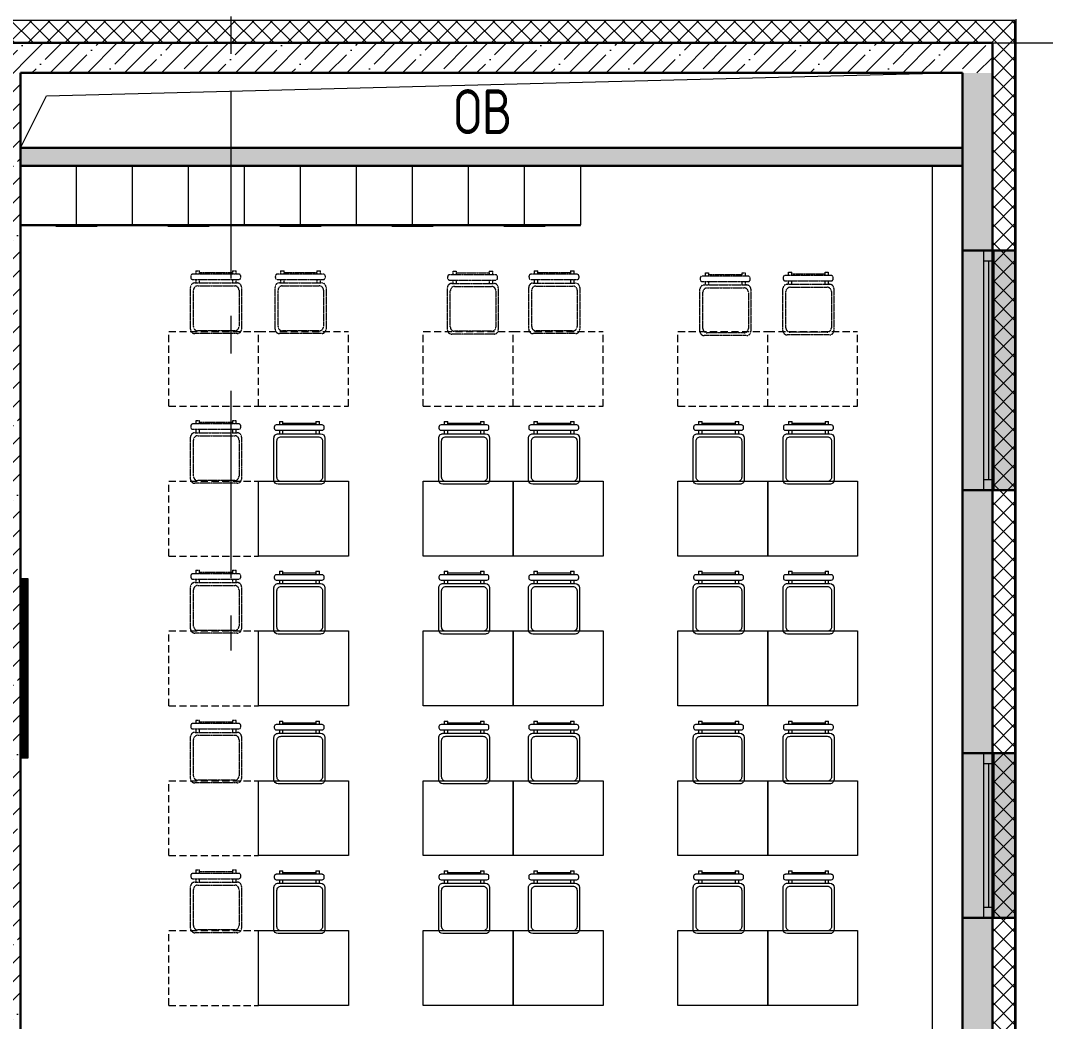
# Model space of a CAD drawing. Header units: millimetres. Extents: x -13407 to 95998, y -2719 to 109387.
# Drawn here: x 55675 to 62520, y 20840 to 27522 of the extents above; entities that cross this region are included whole.
import ezdxf

# ---------------------------------------------------------------- set-up
doc = ezdxf.new("R2010")
doc.units = ezdxf.units.MM
for name, pattern in [('CENTER', [2, 1.25, -0.25, 0.25, -0.25]), ('HIDDEN', [6, 4, -2]), ('HIDDEN2', [4.7625, 3.175, -1.5875])]:
    doc.linetypes.add(name, pattern=pattern)
for name, color, linetype, lineweight in [('АР_Навесной фасад', 5, 'Continuous', 5), ('АР_Окна БЛОК', 250, 'Continuous', 13), ('АР_Оси', 193, 'Continuous', 9), ('АР_Перегородки газоблок', 165, 'Continuous', 30), ('АР_Перегородки газоблок_Штрих', 165, 'Continuous', 5), ('АР_Подоконники', 163, 'Continuous', 9), ('АР_Сущ Несущая стена', 202, 'Continuous', 30), ('АР_тонкая линия', 250, 'Continuous', 0), ('АР_Утеплитель', 250, 'Continuous', 9), ('АР_Штриховка монолит', 250, 'Continuous', 9), ('ТХ_мебель передв', 250, 'Continuous', 13)]:
    doc.layers.add(name, color=color, linetype=linetype, lineweight=lineweight)
doc.layers.add('АР_Отверстия', color=251, linetype='Continuous')
doc.styles.add('ICOCPEUR', font='isocpeur.ttf')
pattern_1 = [(45, (-951587.81, 109892.1), (-123.743687, 123.743687), []), (45, (-951464.07, 109892.1), (-123.743687, 123.743687), [218.75, -43.75, 0, -43.75])]

# ---------------------------------------------------------------- blocks, each defined once
blk = doc.blocks.new('*U220')
h = blk.add_hatch(color=253)
h.dxf.hatch_style = 1
h.paths.add_polyline_path([(-1100, -140), (0, -140), (0, 220), (-1100, 220)])
at = {"color": 253, "lineweight": 30}
for p, q in [((-1100, -140), (-1100, 220)), ((0, -140), (0, 220))]:
    blk.add_line(p, q, dxfattribs=at)
at = {"color": 253}
for p, q in [((0, 220), (-1100, 220)), ((-1100, 70), (0, 70)), ((-1030, 0), (-1030, 70)), ((-70, 0), (-70, 70)), ((-1100, 0), (0, 0)), ((-1030, 35), (-70, 35)), ((-1100, -140), (0, -140)), ((-1100, -140), (-1100, -140)), ((-1100, -140), (-1100, -140)), ((0, -140), (0, -140)), ((0, -140), (0, -140))]:
    blk.add_line(p, q, dxfattribs=at)
blk = doc.blocks.new('*U209')
h = blk.add_hatch(color=253)
h.dxf.hatch_style = 1
h.paths.add_polyline_path([(-1600, -140), (0, -140), (0, 220), (-1600, 220)])
at = {"color": 253, "lineweight": 30}
for p, q in [((-1600, -140), (-1600, 220)), ((0, -140), (0, 220))]:
    blk.add_line(p, q, dxfattribs=at)
at = {"color": 253}
for p, q in [((0, 220), (-1600, 220)), ((-1600, 70), (0, 70)), ((-1530, 0), (-1530, 70)), ((-70, 0), (-70, 70)), ((-1600, 0), (0, 0)), ((-1530, 35), (-70, 35)), ((-1600, -140), (0, -140)), ((-1600, -140), (-1600, -140)), ((-1600, -140), (-1600, -140)), ((0, -140), (0, -140)), ((0, -140), (0, -140))]:
    blk.add_line(p, q, dxfattribs=at)
blk = doc.blocks.new('A$C3da1b1ea')
at = {"color": 253, "lineweight": 0}
blk.add_lwpolyline([(0, 0), (50, 0), (50, -1200), (0, -1200), (0, 0)], dxfattribs=at)
blk = doc.blocks.new('стул №3-5')
at = {"color": 253, "linetype": 'ByBlock', "extrusion": (-6.19742e-05, 0.000470712, 1)}
for p, q in [((-15086.8, 16641.7, 196.8), (-15393.1, 16641.7, 196.8)), ((-15372.7, 16664.9, 196.8), (-15348.5, 16664.9, 196.8)), ((-15372.7, 16664.9, 196.8), (-15372.7, 16641.7, 196.8)), ((-15348.5, 16641.7, 196.8), (-15348.5, 16664.9, 196.8)), ((-15348.5, 16653.3, 196.8), (-15128.7, 16653.3, 196.8)), ((-15128.7, 16664.9, 196.8), (-15104.4, 16664.9, 196.8)), ((-15128.7, 16664.9, 196.8), (-15128.7, 16641.7, 196.8)), ((-15104.4, 16641.7, 196.8), (-15104.4, 16664.9, 196.8)), ((-15407, 16627.7, 196.8), (-15407, 16619.9, 196.8)), ((-15393.1, 16605.9, 196.8), (-15086.8, 16605.9, 196.9)), ((-15372.7, 16605.9, 196.8), (-15372.7, 16583.2, 196.9)), ((-15348.5, 16583.2, 196.9), (-15348.5, 16605.9, 196.8)), ((-15128.7, 16605.9, 196.9), (-15128.7, 16583.2, 196.9)), ((-15104.4, 16583.2, 196.9), (-15104.4, 16605.9, 196.9)), ((-15072.8, 16619.9, 196.8), (-15072.8, 16627.7, 196.8))]:
    blk.add_line(p, q, dxfattribs=at)
at = {"color": 253, "ltscale": 100, "extrusion": (-6.19742e-05, 0.000470712, 1), "elevation": 205.6}
for points in [[(-15379.9, 16582.9), (-15097, 16582.9, -0.414169), (-15068.3, 16554.2), (-15068.3, 16274.2, -0.414258), (-15097, 16245.5), (-15379.9, 16245.5, -0.414169), (-15408.6, 16274.2), (-15408.6, 16554.2, -0.414258)], [(-15360.2, 16563.2), (-15113.6, 16563.2, -0.414214), (-15084.9, 16534.4), (-15084.9, 16292.6, -0.414214), (-15113.6, 16263.9), (-15360.2, 16263.9, -0.414214), (-15388.9, 16292.6), (-15388.9, 16534.4, -0.414214)]]:
    blk.add_lwpolyline(points, format="xyb", close=True, dxfattribs=at)
at = {"color": 253, "linetype": 'ByBlock', "extrusion": (-6.19742e-05, 0.000470712, 1)}
for centre, start, end in [((-15393, 16627.6, 205.6), 90, 180), ((-15086.8, 16627.6, 205.6), 0, 90), ((-15393, 16619.8, 205.6), 180, 270), ((-15086.8, 16619.8, 205.6), 270, 0)]:
    blk.add_arc(centre, 13.9, start, end, dxfattribs=at)
blk = doc.blocks.new('_стол№3-№5')
at = {"color": 253}
blk.add_lwpolyline([(-169868.3, 526261.4), (-169368.3, 526261.4), (-169368.3, 525661.4), (-169868.3, 525661.4)], close=True, dxfattribs=at)
blk = doc.blocks.new('_Стул резерв')
at = {"color": 253, "linetype": 'HIDDEN', "ltscale": 0.1, "extrusion": (6.19742e-05, -0.000470712, 1)}
for p, q in [((0, 81.6, 0), (0, 58.9, 0)), ((24.3, 58.9, 0), (24.3, 81.6, 0)), ((244, 81.6, 0), (244, 58.9, 0)), ((268.3, 58.9, 0), (268.3, 81.6, 0)), ((-31.6, 45, 0), (-31.6, 37.1, 0)), ((288.6, 58.9, 0), (-17.6, 58.9, 0)), ((-17.6, 23.2, 0), (288.6, 23.2, 0)), ((0, 23.2, 0), (0, 0)), ((24.3, 0, 0), (0, 0)), ((24.3, 0, 0), (24.3, 23.2, 0)), ((244, 11.6, 0), (24.3, 11.6, 0)), ((244, 23.2, 0), (244, 0, 0)), ((268.3, 0, 0), (244, 0, 0)), ((268.3, 0, 0), (268.3, 23.2, 0)), ((302.6, 37.1, 0), (302.6, 45, 0))]:
    blk.add_line(p, q, dxfattribs=at)
for points in [[(275.5, 81.9), (-7.4, 81.9, -0.414169), (-36.1, 110.6), (-36.1, 390.6, -0.414258), (-7.4, 419.3), (275.5, 419.3, -0.414169), (304.2, 390.6), (304.2, 110.6, -0.414258)], [(255.8, 101.6), (9.2, 101.6, -0.414214), (-19.5, 130.3), (-19.5, 372.2, -0.414214), (9.2, 400.9), (255.8, 400.9, -0.414214), (284.5, 372.2), (284.5, 130.3, -0.414214)]]:
    blk.add_lwpolyline(points, format="xyb", close=True, dxfattribs=at)
for centre, start, end in [((-17.6, 45), 90, 180), ((-17.6, 37.1), 180, 270), ((288.6, 45, 0), 0, 90), ((288.6, 37.1, 0), 270, 0)]:
    blk.add_arc(centre, 13.9, start, end, dxfattribs=at)
blk = doc.blocks.new('_стол.резерв')
at = {"color": 253, "linetype": 'HIDDEN2', "ltscale": 15}
for p, q in [((-20, 500), (-20, 0)), ((580, 500), (-20, 500)), ((580, 500), (580, 0)), ((580, 0), (-20, 0))]:
    blk.add_line(p, q, dxfattribs=at)
blk = doc.blocks.new('У005-3740')
at = {"layer": 'ТХ_мебель передв', "color": 253}
for p, q in [((-231583.2, 58866.8, -0.6), (-231188.1, 58866.8, -0.6)), ((-231583.2, 58492.8, -0.6), (-231188.1, 58492.8, -0.6)), ((-231583.2, 58118.8, -0.6), (-231188.1, 58118.8, -0.6)), ((-231583.2, 57744.8, -0.6), (-231188.1, 57744.8, -0.6)), ((-231583.2, 57370.8, -0.6), (-231188.1, 57370.8, -0.6)), ((-231583.2, 56996.8, -0.6), (-231188.1, 56996.8, -0.6)), ((-231583.2, 56622.8, -0.6), (-231188.1, 56622.8, -0.6)), ((-231583.2, 56248.8, -0.6), (-231188.1, 56248.8, -0.6)), ((-231583.2, 55874.8, -0.6), (-231188.1, 55874.8, -0.6))]:
    blk.add_line(p, q, dxfattribs=at)
at = {"layer": 'ТХ_мебель передв', "color": 253, "elevation": -0.6}
for points in [[(-231587.2, 55500.8), (-231587.2, 59240.8), (-231583.2, 59240.8), (-231583.2, 55500.8)], [(-231188.1, 55500.8), (-231188.1, 59240.8), (-231583.2, 59240.8), (-231583.2, 55500.8)], [(-231594.1, 59002.7), (-231594.1, 58866.8), (-231587.2, 58866.8), (-231587.2, 59002.7)], [(-231594.1, 58866.8), (-231594.1, 58730.9), (-231587.2, 58730.9), (-231587.2, 58866.8)], [(-231594.1, 58254.7), (-231594.1, 58118.8), (-231587.2, 58118.8), (-231587.2, 58254.7)], [(-231594.1, 58118.8), (-231594.1, 57982.9), (-231587.2, 57982.9), (-231587.2, 58118.8)], [(-231594.1, 57506.7), (-231594.1, 57370.8), (-231587.2, 57370.8), (-231587.2, 57506.7)], [(-231594.1, 57370.8), (-231594.1, 57234.9), (-231587.2, 57234.9), (-231587.2, 57370.8)], [(-231594.1, 56758.7), (-231594.1, 56622.8), (-231587.2, 56622.8), (-231587.2, 56758.7)], [(-231594.1, 56622.8), (-231594.1, 56486.9), (-231587.2, 56486.9), (-231587.2, 56622.8)], [(-231594.1, 56010.7), (-231594.1, 55874.8), (-231587.2, 55874.8), (-231587.2, 56010.7)], [(-231594.1, 55874.8), (-231594.1, 55738.9), (-231587.2, 55738.9), (-231587.2, 55874.8)]]:
    blk.add_lwpolyline(points, close=True, dxfattribs=at)

msp = doc.modelspace()

# ---------------------------------------------------------------- hatches: boundary and pattern name
at = {"layer": 'АР_Перегородки газоблок_Штрих', "ltscale": 100}
h = msp.add_hatch(dxfattribs=at)
h.set_pattern_fill('AR-CONC', color=253, scale=30)
h.set_pattern_definition([(50, (76865.7, -55413.48), (215.17805, -18.82564), [22.5, -247.5]), (355, (76865.7, -55413.48), (-41.6254, 225.65764), [18, -198]), (100.45144, (76883.63, -55415.05), (173.55265, 206.832), [19.12206, -210.34263]), (46.1842, (76865.7, -55353.48), (320.1724, -49.6558), [33.75, -371.25]), (96.63564, (76892.38, -55357.62), (280.3986, 292.2356), [28.6831, -315.5141]), (351.18416, (76865.7, -55353.5), (280.3986, 292.2356), [27, -297]), (21, (76895.7, -55368.48), (179.0721, -120.78567), [22.5, -247.5]), (326, (76895.7, -55368.48), (72.9946, 217.545), [18, -198]), (71.45144, (76910.62, -55378.55), (252.0667, 96.75935), [19.12206, -210.34263]), (37.5, (76865.7, -55413.48), (3.64796, 99.868156), [0, -195.6, 0, -201, 0, -198.75]), (7.5, (76865.7, -55413.48), (78.92086, 118.32351), [0, -114.6, 0, -191.1, 0, -75.75]), (327.5, (76798.8, -55413.48), (160.14673, -6.76646), [0, -75, 0, -234, 0, -310.5]), (317.5, (76768.8, -55413.48), (174.95585, 30.0315), [0, -97.5, 0, -155.4, 0, -220.5])])
h.paths.add_polyline_path([(55674.6, 26672.6), (61965, 26672.6), (61965, 26552.6), (55590, 26553.4), (55675.4, 26552.6)])
at = {"layer": 'АР_Утеплитель', "ltscale": 100}
h = msp.add_hatch(dxfattribs=at)
h.set_pattern_fill('ANSI37', color=253, scale=700)
h.set_pattern_definition([(45, (-945096.63, 49045.73), (-61.871843, 61.871843), []), (135, (-945096.63, 49045.73), (-61.871843, -61.871843), [])])
h.paths.add_polyline_path([(14984.6, 47631), (14834.6, 47631), (14829.8, 47062.2), (17959.8, 47062.2), (17959.8, 44132.2), (21080, 44132.2), (21080, 36112.2), (17279.8, 36112.2), (17279.8, 35982.2), (11889.8, 35982.2), (11889.8, 27372.2), (16865, 27372.2), (16865, 31337.2), (51665, 31337.2), (51665, 27372.2), (62165, 27372.2), (62165, 9502.2), (68515, 9502.2), (68515, -207.8), (55415, -207.8), (55415, 6142.2), (47535, 6142.2), (47535, 11332.2), (38999.7, 11332.2), (38999.7, 10932.2), (39149.7, 10932.2), (39149.7, 11182.2), (47385, 11182.2), (47385, 5992.2), (55265, 5992.2), (55265, -357.8), (68665, -357.8), (68665, 9652.2), (62315, 9652.2), (62315, 27522.2), (51815, 27522.2), (51815, 31487.2), (16715, 31487.2), (16715, 27522.2), (12039.8, 27522.2), (12039.8, 35832.2), (17429.8, 35832.2), (17429.8, 35962.2), (21230, 35962.2), (21230, 44282.2), (18109.8, 44282.2), (18109.8, 47212.2), (14979.8, 47212.2)])
h.paths.add_polyline_path([(14829.8, 49271), (14979.8, 49271), (14979.8, 50412.5), (15129.8, 50412.5), (15129.8, 50562.5), (14829.8, 50562.5)])
at = {"layer": 'АР_Штриховка монолит', "ltscale": 100}
h = msp.add_hatch(dxfattribs=at)
h.set_pattern_fill('ANSI35', color=253, scale=700)
h.set_pattern_definition(pattern_1)
h.paths.add_polyline_path([(62165, 27372.2), (51665, 27372.2), (51665, 27172.2), (55475, 27172.2), (55475, 19752.2), (55675, 19752.2), (55675, 27172.2), (61965, 27172.2), (62165, 27172.2)])
h = msp.add_hatch(dxfattribs=at)
h.set_pattern_fill('ANSI35', color=253, scale=700)
h.set_pattern_definition(pattern_1)
h.paths.add_polyline_path([(68515, 9502.2), (62165, 9502.2), (62165, 27172.6), (61965, 27171.8), (61965, 9502.2), (61865, 9502.2), (61865, 6442.2), (62165, 6442.2), (62165, 9302.2), (68315, 9302.2), (68515, 9302.2)])

# ---------------------------------------------------------------- linework, layer by layer
at = {"layer": 'АР_Навесной фасад', "color": 253, "ltscale": 100}
for p, q in [((62315, 27522.2), (51815, 27522.2)), ((62315, 9652.2), (62315, 27522.2)), ((62325, 9662.2), (62325, 27532.2))]:
    msp.add_line(p, q, dxfattribs=at)
at = {"layer": 'АР_Оси', "color": 253, "linetype": 'CENTER', "ltscale": 1000}
for p, q in [((57079.9, 79049.7), (57079.9, 23317.3)), ((62165, -1919.1), (62165, 32388.4)), ((-12563.8, 27372.2), (71033.4, 27372.2))]:
    msp.add_line(p, q, dxfattribs=at)
at = {"layer": 'АР_Перегородки газоблок', "color": 253, "ltscale": 100}
for points in [[(55675, 26672.6), (61965, 26672.6)], [(55675, 26552.6), (61965, 26552.6)]]:
    msp.add_lwpolyline(points, dxfattribs=at)
at = {"layer": 'АР_Подоконники', "color": 253, "ltscale": 100}
msp.add_line((61765, 18547.2), (61765, 26552.6), dxfattribs=at)
at = {"layer": 'АР_Сущ Несущая стена', "color": 253, "ltscale": 100}
for p, q in [((62165, 27372.2), (51665, 27372.2)), ((62165, 9502.2), (62165, 27372.2)), ((61965, 27172.2), (55675, 27172.2)), ((55675, 27172.2), (55675, 19752.2)), ((61965, 9502.2), (61965, 27172.2))]:
    msp.add_line(p, q, dxfattribs=at)
at = {"layer": 'АР_тонкая линия', "color": 253, "ltscale": 100}
msp.add_lwpolyline([(55675, 26672.6), (55848.2, 27018.3), (61872, 27172.2)], dxfattribs=at)
at = {"layer": 'ТХ_мебель передв', "color": 253, "const_width": 50}
msp.add_lwpolyline([(55700, 22597.1), (55700, 23797.1)], dxfattribs=at)

# ---------------------------------------------------------------- block references
at = {"layer": 'АР_Окна БЛОК', "color": 253, "rotation": 270}
for name, p in [('*U209', (62105, 24387.2)), ('*U220', (62105, 21532.2))]:
    msp.add_blockref(name, p, dxfattribs=at)
at = {"layer": 'ТХ_мебель передв', "color": 253, "xscale": -1, "rotation": 270}
msp.add_blockref('У005-3740', (174.2, 257740.7, 0.6), dxfattribs=at)
at = {"layer": 'ТХ_мебель передв', "color": 253}
for name, p, rotation in [('_Стул резерв', (57114.7, 25852.1, 196.8), 180), ('_Стул резерв', (57679.3, 25852.1, 196.8), 180), ('_Стул резерв', (58829.9, 25848.5, 196.8), 180), ('_Стул резерв', (59373.3, 25851.3, 196.8), 180), ('_Стул резерв', (60516.5, 25838.5, 196.8), 180), ('_Стул резерв', (61070.8, 25843, 196.8), 180), ('_стол.резерв', (57245, 25447.1), 180), ('_стол.резерв', (57845, 25447.1), 180), ('_стол.резерв', (58945, 25447.1), 180), ('_стол.резерв', (59545, 25447.1), 180), ('_стол.резерв', (60645, 25447.1), 180), ('_стол.резерв', (61245, 25447.1), 180), ('_Стул резерв', (57114.7, 24852.1, 196.8), 180), ('_стол.резерв', (57245, 24447.1), 180), ('_стол№3-№5', (583526.4, 193815.4), 89.99999999999999), ('_стол№3-№5', (584626.4, 193815.4), 89.99999999999999), ('_стол№3-№5', (585226.4, 193815.4), 89.99999999999999), ('_стол№3-№5', (586326.4, 193815.4), 89.99999999999999), ('_стол№3-№5', (586926.4, 193815.4), 89.99999999999999), ('_Стул резерв', (57114.7, 23852.1, 196.8), 180), ('_стол.резерв', (57245, 23447.1), 180), ('_стол№3-№5', (583526.4, 192815.4), 89.99999999999999), ('_стол№3-№5', (584626.4, 192815.4), 89.99999999999999), ('_стол№3-№5', (585226.4, 192815.4), 89.99999999999999), ('_стол№3-№5', (586326.4, 192815.4), 89.99999999999999), ('_стол№3-№5', (586926.4, 192815.4), 89.99999999999999), ('_Стул резерв', (57114.7, 22852.1, 196.8), 180), ('_стол.резерв', (57245, 22447.1), 180), ('_стол№3-№5', (583526.4, 191815.4), 89.99999999999999), ('_стол№3-№5', (584626.4, 191815.4), 89.99999999999999), ('_стол№3-№5', (585226.4, 191815.4), 89.99999999999999), ('_стол№3-№5', (586326.4, 191815.4), 89.99999999999999), ('_стол№3-№5', (586926.4, 191815.4), 89.99999999999999), ('_Стул резерв', (57114.7, 21852.1, 196.8), 180), ('_стол.резерв', (57245, 21447.1), 180), ('_стол№3-№5', (583526.4, 190815.4), 89.99999999999999), ('_стол№3-№5', (584626.4, 190815.4), 89.99999999999999), ('_стол№3-№5', (585226.4, 190815.4), 89.99999999999999), ('_стол№3-№5', (586326.4, 190815.4), 89.99999999999999), ('_стол№3-№5', (586926.4, 190815.4), 89.99999999999999)]:
    msp.add_blockref(name, p, dxfattribs=dict(at, rotation=rotation))
for p in [(72776.3, 8180.8), (73876.3, 8180.8), (74476.3, 8180.8), (75576.3, 8180.8), (76176.3, 8180.8), (72776.3, 7180.8), (73876.3, 7180.8), (74476.3, 7180.8), (75576.3, 7180.8), (76176.3, 7180.8), (72776.3, 6180.8), (73876.3, 6180.8), (74476.3, 6180.8), (75576.3, 6180.8), (76176.3, 6180.8), (72776.3, 5180.8), (73876.3, 5180.8), (74476.3, 5180.8), (75576.3, 5180.8), (76176.3, 5180.8)]:
    msp.add_blockref('стул №3-5', p, dxfattribs=at)
at = {"layer": 'ТХ_мебель передв', "color": 253, "lineweight": 0}
msp.add_blockref('A$C3da1b1ea', (55675, 23797.1), dxfattribs=at)

# ---------------------------------------------------------------- texts
at = {"layer": 'АР_Отверстия', "color": 253, "ltscale": 100, "insert": (58762.2, 26913.5), "char_height": 300, "attachment_point": 5, "line_spacing_factor": 0.7, "style": 'ICOCPEUR'}
msp.add_mtext('\\A1;{\\W0.8;ОВ}', dxfattribs=at)

doc.saveas('drawing.dxf')
